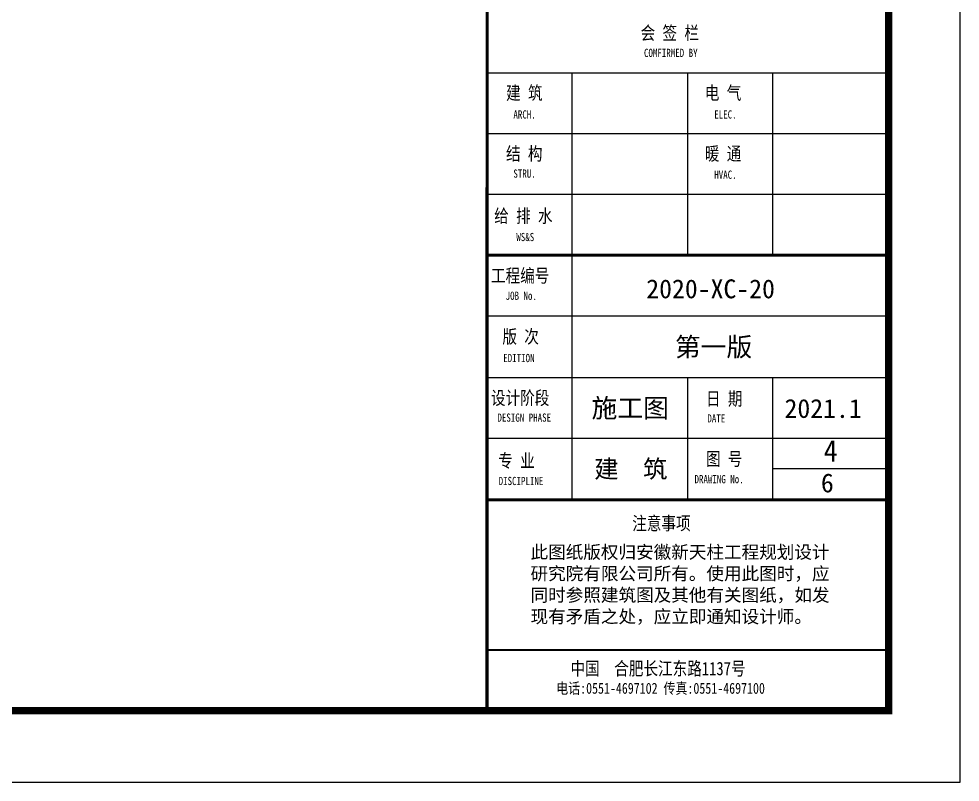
# Model space of a CAD drawing. Extents: x 3757684 to 3906284, y -130571 to 413559.
# Drawn here: x 3879973 to 3906284, y 184104 to 205455 of the extents above; entities that cross this region are included whole.
import ezdxf
from ezdxf.enums import TextEntityAlignment as Align

# ---------------------------------------------------------------- set-up
doc = ezdxf.new("R2010")
doc.units = 0
doc.header["$LTSCALE"] = 1000
doc.header["$MEASUREMENT"] = 0
doc.layers.get('0').update_dxf_attribs({"color": 4, "linetype": 'CONTINUOUS'})
for name, color, linetype in [('46', 7, 'CONTINUOUS'), ('PUB_TEXT', 7, 'CONTINUOUS'), ('PUB_TITLE', 4, 'CONTINUOUS')]:
    doc.layers.add(name, color=color, linetype=linetype)
doc.styles.add('-黑体', font='simhei_0.ttf', dxfattribs={"width": 0.8})
doc.styles.add('TQ', font='SimSun.ttf')

# ---------------------------------------------------------------- blocks, each defined once
blk = doc.blocks.new('ly')
at = {"layer": 'PUB_TEXT', "insert": (-5884, 1715), "char_height": 212, "width": 5144.75, "attachment_point": 1, "style": 'TQ'}
blk.add_mtext('此图纸版权归安徽新天柱工程规划设计研究院有限公司所有。使用此图时，应同时参照建筑图及其他有关图纸，如发现有矛盾之处，应立即通知设计师。', dxfattribs=at)
blk = doc.blocks.new('A$C6CA8367D')
at = {"layer": 'PUB_TEXT'}
for p, q in [((5799, 0), (5799, 488)), ((5802, 0), (5021, 0))]:
    blk.add_line(p, q, dxfattribs=at)
at = {"layer": 'PUB_TITLE'}
for p, q in [((190, 8922), (5800, 8922)), ((1379, 6372), (1380, 8922)), ((2994, 6372), (2995, 8922)), ((4184, 6372), (4185, 8922)), ((190, 8072), (5800, 8072)), ((190, 7222), (5800, 7222)), ((1380, 2950), (1380, 6372)), ((190, 5522), (5800, 5522)), ((190, 4661), (5800, 4661)), ((2994, 2950), (2994, 4661)), ((4184, 2950), (4184, 4661)), ((190, 3811), (5817, 3811)), ((5800, 3381), (4184, 3381))]:
    blk.add_line(p, q, dxfattribs=at)
at = {"layer": 'PUB_TITLE', "lineweight": 40}
for p, q in [((190, 6372), (5800, 6372)), ((189, 851), (5799, 850))]:
    blk.add_line(p, q, dxfattribs=at)
at = {"layer": 'PUB_TITLE', "lineweight": 40, "const_width": 42.5, "elevation": 0}
for points in [[(192, 40000), (189, 1)], [(190, 2950), (5772, 2950)]]:
    blk.add_lwpolyline(points, dxfattribs=at)
at = {"layer": 'PUB_TITLE', "const_width": 42.5, "elevation": 0}
blk.add_lwpolyline([(190, 6372), (5800, 6372)], dxfattribs=at)
at = {"layer": 'PUB_TEXT', "xscale": 0.8499951808908793, "yscale": 0.849995181356538, "zscale": 0.8499951812634062, "rotation": 359.9964428963902}
blk.add_blockref('ly', (5799, 850, 0), dxfattribs=at)
at = {"layer": '46', "linetype": 'Continuous', "style": '-黑体'}
for s, height, p in [('2020-XC-20', 264.3, (2415, 5767, 0)), ('第一版', 264.3, (2815, 4955, 0)), ('施工图', 264.3, (1650, 4100, 0)), ('2021.1', 264.3, (4347, 4094, 0)), ('6', 264, (4856, 3053, 0))]:
    blk.add_text(s, height=height, rotation=359.9964, dxfattribs=at).set_placement(p)
at = {"layer": 'PUB_TEXT', "style": '-黑体', "width": 0.8}
for s, height, p in [(' 工程编号', 187, (143, 5990, 0)), ('      JOB No.', 114.75, (75, 5745, 0)), ('  版 次', 187, (201, 5138, 0)), ('     EDITION', 114.75, (104, 4874, 0)), (' 设计阶段', 187, (143, 4280, 0)), ('日 期', 187, (3249, 4269, 0)), ('     DESIGN PHASE', 114.75, (23, 4041, 0)), ('         DATE', 114.75, (2707, 4030, 0)), ('  专 业', 187, (143, 3403, 0)), ('图 号', 187, (3249, 3427, 0)), ('     DRAWING No.', 114.75, (2777, 3180, 0)), ('     DISCIPLINE', 114.75, (40, 3155, 0)), ('注意事项', 187, (2219, 2527, 0)), ('  中国  合肥长江东路1137号', 187, (1152, 496, 0)), ('电话:0551-4697102 传真:0551-4697100', 153, (1157, 237, 0))]:
    blk.add_text(s, height=height, rotation=359.9964, dxfattribs=at).set_placement(p)
at = {"layer": 'PUB_TEXT', "attachment_point": 1, "rotation": 359.9964, "style": '-黑体'}
for s, insert, char_height, width in [('会 签 栏', (2336, 9571, 0), 187, 2223.59), ('COMFIRMED BY', (2383, 9256, 0), 114.75, 2399.54), ('建 筑', (456, 8733, 0), 187, 2005.99), ('电 气', (3233, 8733, 0), 187, 2005.99), ('   ARCH.', (371, 8395, 0), 114.7, 2399.54), ('   ELEC.', (3178, 8395, 0), 114.7, 2399.54), ('结 构', (455, 7883, 0), 187, 2005.99), ('暖 通', (3233, 7883, 0), 187, 2005.99), ('   STRU.', (371, 7568, 0), 114.7, 2399.54), ('   HVAC.', (3178, 7553, 0), 114.7, 2399.54), ('给 排 水', (290, 7012, 0), 187, 2223.59), ('   WS&S', (412, 6681, 0), 114.7, 2441.19)]:
    blk.add_mtext(s, dxfattribs=dict(at, insert=insert, char_height=char_height, width=width))

msp = doc.modelspace()

# ---------------------------------------------------------------- linework, layer by layer
at = {"layer": 'PUB_TITLE', "elevation": 0}
msp.add_lwpolyline([(3757684, 184104.3), (3906284, 184104.3), (3906284, 268104.3), (3757684, 268104.3)], close=True, dxfattribs=at)
at = {"layer": 'PUB_TITLE', "const_width": 200, "elevation": 0}
msp.add_lwpolyline([(3762684, 186104.3), (3904284, 186104.3), (3904284, 266104.3), (3762684, 266104.3)], close=True, dxfattribs=at)

# ---------------------------------------------------------------- block references
at = {"xscale": 2, "yscale": 2, "zscale": 2}
msp.add_blockref('A$C6CA8367D', (3892680.3, 186104.3, 0), dxfattribs=at)

# ---------------------------------------------------------------- texts
at = {"layer": '46', "linetype": 'Continuous', "style": '-黑体', "width": 0.95}
msp.add_text('4', height=600, dxfattribs=at).set_placement((3902664.1, 193071.2, 0), align=Align.CENTER)
at = {"layer": '46', "linetype": 'Continuous', "style": 'TQ'}
msp.add_text('建  筑', height=500, rotation=359.99644, dxfattribs=at).set_placement((3897078.6, 192615.6, 0), align=Align.CENTER)

doc.saveas('drawing.dxf')
